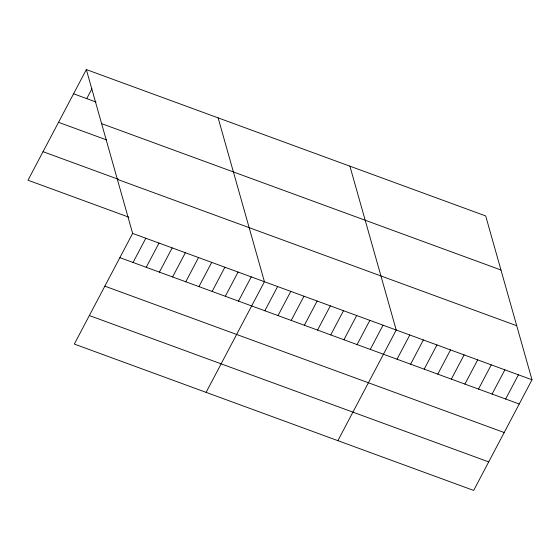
<?xml version="1.0" encoding="UTF-8"?>
<svg xmlns="http://www.w3.org/2000/svg" width="560" height="560" viewBox="0 0 560 560"><rect width="100%" height="100%" fill="white"/><g stroke="black" fill="none" stroke-linecap="round" stroke-linejoin="round"><path stroke-width="0.84" d="M86.338 69.573L132.643 233.415L74.312 344.064L473.662 490.427L532 379.785L485.688 215.936L86.338 69.573L28 180.215L128.779 217.154M86.744 98.623L91.931 88.781M133.056 262.465L145.824 238.245M146.237 267.295L159.005 243.075M159.411 272.125L172.179 247.905M172.592 276.955L185.36 252.735M185.773 281.785L198.541 257.565M198.947 286.615L211.715 262.395M212.128 291.445L224.896 267.225M225.309 296.275L238.077 272.055M238.483 301.105L251.251 276.885M206.094 392.364L264.432 281.715L218.12 117.873M264.845 310.765L277.613 286.545M278.019 315.595L290.787 291.375M291.2 320.425L303.968 296.205M304.381 325.255L317.149 301.035M317.555 330.085L330.323 305.865M330.736 334.915L343.504 310.695M343.917 339.745L356.685 315.532M357.091 344.575L369.859 320.362M370.272 349.405L383.04 325.192M337.883 440.664L396.221 330.022L349.909 166.173M397.033 359.212L409.794 334.992M410.606 364.189L423.374 339.969M424.186 369.166L436.954 344.946M437.766 374.143L450.534 349.923M451.339 379.12L464.107 354.9M464.919 384.09L477.687 359.877M478.499 389.067L491.267 364.854M492.079 394.044L504.847 369.831M505.652 399.021L518.42 374.808M73.57 93.793L96.047 102.032M101.619 123.641L500.976 270.004M58.534 122.311L106.596 139.923M43.036 151.697L118.237 179.256M117.362 179.347L516.719 325.717M132.643 233.415L532 379.785M119.875 257.635L519.232 403.998M104.839 286.153L504.196 432.523M89.348 315.539L488.705 461.902"/></g></svg>
